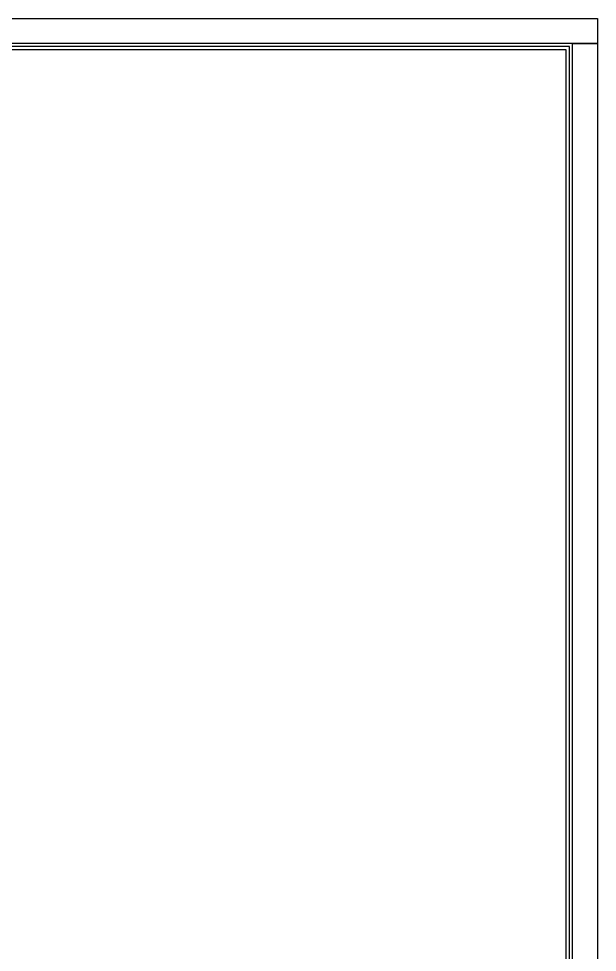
# Model space of a CAD drawing. Extents: x 17 to 2017, y 12 to 3012.
# Drawn here: x 1087 to 2017, y 1512 to 3012 of the extents above; entities that cross this region are included whole.
import ezdxf

# ---------------------------------------------------------------- set-up
doc = ezdxf.new("R2010")
doc.units = 0
doc.header["$MEASUREMENT"] = 0
for name, color, linetype in [('L12D0_ETCH', 190, 'CONTINUOUS'), ('L3D0_BASE', 3, 'CONTINUOUS'), ('L4D0_CNTR', 1, 'CONTINUOUS'), ('L7D0_DE', 42, 'CONTINUOUS')]:
    doc.layers.add(name, color=color, linetype=linetype)

msp = doc.modelspace()

# ---------------------------------------------------------------- linework, layer by layer
at = {"layer": 'L12D0_ETCH'}
msp.add_lwpolyline([(16.6, 2962.3), (66.6, 2962.3), (66.6, 62.3), (1966.6, 62.3), (1966.6, 2962.3), (16.6, 2962.3), (16.6, 3012.3), (2016.6, 3012.3), (2016.6, 12.3), (16.6, 12.3)], close=True, dxfattribs=at)
at = {"layer": 'L3D0_BASE'}
for points in [[(56.6, 3012.3), (2016.6, 3012.3), (2016.6, 2972.3), (56.6, 2972.3)], [(1976.6, 2972.3), (2016.6, 2972.3), (2016.6, 12.3), (1976.6, 12.3)]]:
    msp.add_lwpolyline(points, close=True, dxfattribs=at)
at = {"layer": 'L4D0_CNTR'}
msp.add_lwpolyline([(16.6, 12.3), (16.6, 2967.3), (61.6, 2967.3), (61.6, 57.3), (1971.6, 57.3), (1971.6, 2967.3), (16.6, 2967.3), (16.6, 3012.3), (2016.6, 3012.3), (2016.6, 12.3)], close=True, dxfattribs=at)
at = {"layer": 'L7D0_DE'}
msp.add_lwpolyline([(16.6, 12.4), (16.6, 2972.3), (56.6, 2972.3), (56.6, 52.4), (1976.6, 52.3), (1976.6, 2972.3), (16.6, 2972.3), (16.6, 3012.3), (2016.6, 3012.3), (2016.6, 12.3), (2016.6, 12.3)], close=True, dxfattribs=at)

doc.saveas('drawing.dxf')
